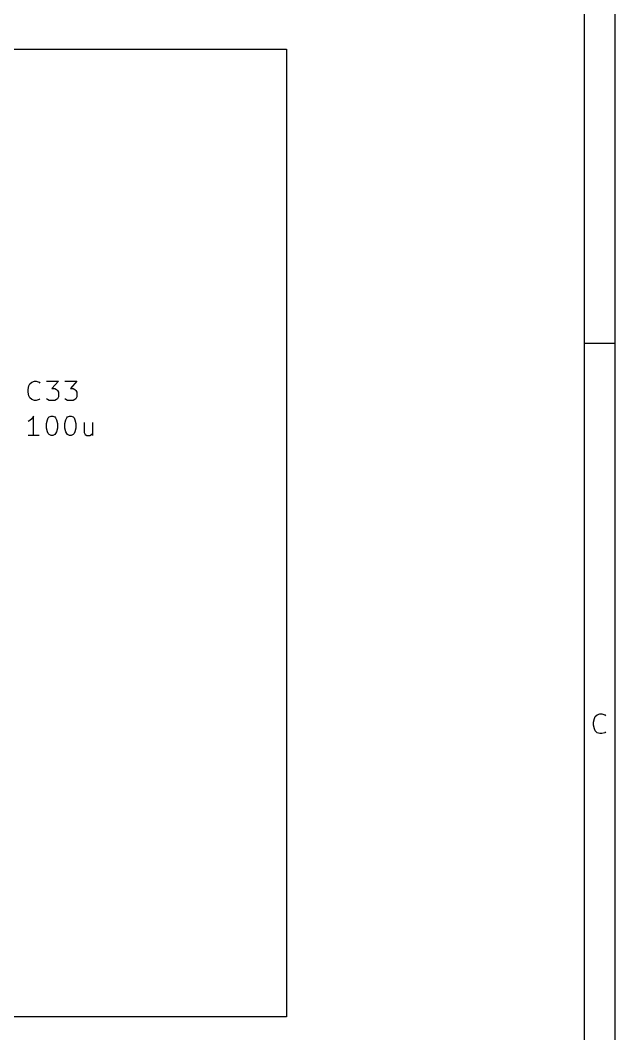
# Model space of a CAD drawing. Header units: millimetres. Extents: x 10 to 287, y -200 to -10.
# Drawn here: x 247.9 to 287, y -155.3 to -88.8 of the extents above; entities that cross this region are included whole.
import ezdxf

# ---------------------------------------------------------------- set-up
doc = ezdxf.new("R2010")
doc.units = ezdxf.units.MM
for name, color, linetype in [('GREENSIXTYFIVE', 129, 'CONTINUOUS'), ('LIGHTBLUE', 172, 'CONTINUOUS'), ('RED', 14, 'CONTINUOUS')]:
    doc.layers.add(name, color=color, linetype=linetype)

msp = doc.modelspace()

# ---------------------------------------------------------------- linework, layer by layer
at = {"layer": 'GREENSIXTYFIVE', "linetype": 'CONTINUOUS'}
for p, q in [((248.4603, -113.0105), (248.5207, -112.7686)), ((248.4603, -113.1919), (248.4603, -113.0105)), ((248.5207, -112.7686), (248.5812, -112.6477)), ((248.5812, -112.6477), (248.7022, -112.5267)), ((248.7022, -112.5267), (248.8836, -112.4662)), ((248.8836, -112.4662), (249.0045, -112.4662)), ((249.0045, -112.4662), (249.186, -112.5267)), ((249.186, -112.5267), (249.2464, -112.5872)), ((249.6698, -112.4662), (250.456, -112.4662)), ((250.456, -112.4662), (250.0326, -112.95)), ((250.0326, -112.95), (250.2141, -112.95)), ((250.2141, -112.95), (250.335, -113.0105)), ((250.335, -113.0105), (250.3955, -113.071)), ((250.3955, -113.071), (250.456, -113.1919)), ((250.8793, -112.4662), (251.6655, -112.4662)), ((251.6655, -112.4662), (251.2421, -112.95)), ((251.2421, -112.95), (251.4236, -112.95)), ((251.4236, -112.95), (251.5445, -113.0105)), ((251.5445, -113.0105), (251.605, -113.071)), ((251.605, -113.071), (251.6655, -113.1919)), ((248.5207, -113.4338), (248.4603, -113.1919)), ((248.5812, -113.5548), (248.5207, -113.4338)), ((248.7022, -113.6758), (248.5812, -113.5548)), ((248.8836, -113.7362), (248.7022, -113.6758)), ((249.186, -113.6758), (249.0045, -113.7362)), ((249.2464, -113.6153), (249.186, -113.6758)), ((249.7303, -113.6758), (249.6698, -113.6153)), ((249.8512, -113.7362), (249.7303, -113.6758)), ((250.335, -113.6758), (250.2141, -113.7362)), ((250.3955, -113.6153), (250.335, -113.6758)), ((250.456, -113.4943), (250.3955, -113.6153)), ((250.456, -113.1919), (250.456, -113.4943)), ((250.9398, -113.6758), (250.8793, -113.6153)), ((251.0607, -113.7362), (250.9398, -113.6758)), ((251.5445, -113.6758), (251.4236, -113.7362)), ((251.605, -113.6153), (251.5445, -113.6758)), ((251.6655, -113.4943), (251.605, -113.6153)), ((251.6655, -113.1919), (251.6655, -113.4943)), ((249.0045, -113.7362), (248.8836, -113.7362)), ((250.2141, -113.7362), (249.8512, -113.7362)), ((251.4236, -113.7362), (251.0607, -113.7362)), ((248.5812, -115.0546), (248.4603, -115.1151)), ((248.7022, -114.9337), (248.5812, -115.0546)), ((248.8231, -114.7522), (248.7022, -114.9337)), ((248.8231, -116.0222), (248.8231, -114.7522)), ((249.6698, -115.236), (249.7302, -114.9941)), ((249.7302, -114.9941), (249.7907, -114.8732)), ((249.7907, -114.8732), (249.8512, -114.8127)), ((249.8512, -114.8127), (249.9721, -114.7522)), ((249.9721, -114.7522), (250.0931, -114.7522)), ((250.0931, -114.7522), (250.214, -114.8127)), ((250.214, -114.8127), (250.2745, -114.8732)), ((250.2745, -114.8732), (250.335, -114.9941)), ((250.335, -114.9941), (250.3955, -115.236)), ((250.8793, -115.236), (250.9397, -114.9941)), ((250.9397, -114.9941), (251.0002, -114.8732)), ((251.0002, -114.8732), (251.0607, -114.8127)), ((251.0607, -114.8127), (251.1816, -114.7522)), ((251.1816, -114.7522), (251.3026, -114.7522)), ((251.3026, -114.7522), (251.4235, -114.8127)), ((251.4235, -114.8127), (251.484, -114.8732)), ((251.484, -114.8732), (251.5445, -114.9941)), ((251.5445, -114.9941), (251.605, -115.236)), ((249.6698, -115.5384), (249.6698, -115.236)), ((249.7302, -115.7803), (249.6698, -115.5384)), ((250.3955, -115.5384), (250.335, -115.7803)), ((250.3955, -115.236), (250.3955, -115.5384)), ((250.8793, -115.5384), (250.8793, -115.236)), ((250.9397, -115.7803), (250.8793, -115.5384)), ((251.605, -115.5384), (251.5445, -115.7803)), ((251.605, -115.236), (251.605, -115.5384)), ((252.1492, -115.1756), (252.1492, -115.8408)), ((252.6935, -115.1756), (252.6935, -116.0222)), ((249.186, -116.0222), (248.4603, -116.0222)), ((249.7907, -115.9013), (249.7302, -115.7803)), ((249.8512, -115.9618), (249.7907, -115.9013)), ((249.9721, -116.0222), (249.8512, -115.9618)), ((250.0931, -116.0222), (249.9721, -116.0222)), ((250.214, -115.9618), (250.0931, -116.0222)), ((250.2745, -115.9013), (250.214, -115.9618)), ((250.335, -115.7803), (250.2745, -115.9013)), ((251.0002, -115.9013), (250.9397, -115.7803)), ((251.0607, -115.9618), (251.0002, -115.9013)), ((251.1816, -116.0222), (251.0607, -115.9618)), ((251.3026, -116.0222), (251.1816, -116.0222)), ((251.4235, -115.9618), (251.3026, -116.0222)), ((251.484, -115.9013), (251.4235, -115.9618)), ((251.5445, -115.7803), (251.484, -115.9013)), ((252.1492, -115.8408), (252.2097, -115.9618)), ((252.2097, -115.9618), (252.3307, -116.0222)), ((252.3307, -116.0222), (252.5121, -116.0222)), ((252.5121, -116.0222), (252.633, -115.9618)), ((252.633, -115.9618), (252.6935, -115.9013))]:
    msp.add_line(p, q, dxfattribs=at)
at = {"layer": 'LIGHTBLUE', "linetype": 'CONTINUOUS'}
for p, q in [((33.02, -90.678), (265.43, -90.678)), ((265.43, -90.678), (265.43, -154.178)), ((265.43, -154.178), (33.02, -154.178))]:
    msp.add_line(p, q, dxfattribs=at)
at = {"layer": 'RED', "linetype": 'CONTINUOUS'}
for p, q in [((287.0022, -10), (287.0022, -200.0072)), ((285.0022, -12), (285.0022, -198.0072)), ((287.0022, -110), (285.0022, -110)), ((285.8474, -134.3556), (286.0331, -134.2937)), ((286.0331, -134.2937), (286.1569, -134.2937)), ((286.1569, -134.2937), (286.3426, -134.3556)), ((285.5998, -134.8508), (285.6617, -134.6032)), ((285.5998, -135.0365), (285.5998, -134.8508)), ((285.6617, -134.6032), (285.7236, -134.4794)), ((285.7236, -134.4794), (285.8474, -134.3556)), ((286.3426, -134.3556), (286.4045, -134.4175)), ((285.6617, -135.2841), (285.5998, -135.0365)), ((285.7236, -135.4079), (285.6617, -135.2841)), ((285.8474, -135.5318), (285.7236, -135.4079)), ((286.0331, -135.5937), (285.8474, -135.5318)), ((286.1569, -135.5937), (286.0331, -135.5937)), ((286.3426, -135.5318), (286.1569, -135.5937)), ((286.4045, -135.4698), (286.3426, -135.5318))]:
    msp.add_line(p, q, dxfattribs=at)

doc.saveas('drawing.dxf')
